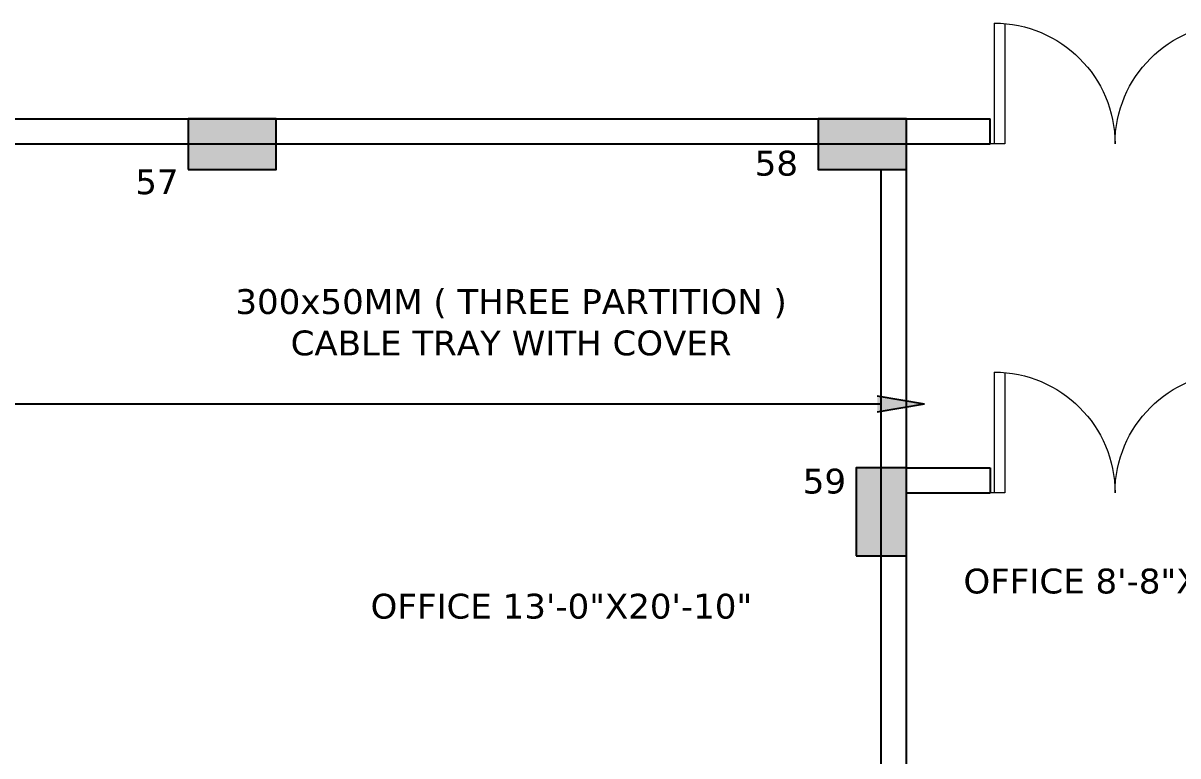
# Model space of a CAD drawing. Header units: millimetres. Extents: x -5691 to 68617, y -23008 to 84113.
# Drawn here: x 33522 to 40503, y 23454 to 27885 of the extents above; entities that cross this region are included whole.
import ezdxf

# ---------------------------------------------------------------- set-up
doc = ezdxf.new("R2010")
doc.units = ezdxf.units.MM
doc.header["$LTSCALE"] = 700
doc.header["$MEASUREMENT"] = 0
for name, color, linetype in [('architactur xref$0$COLUMN', 8, 'Continuous'), ('architactur xref$0$COLUMN HATCH', 8, 'Continuous'), ('architactur xref$0$TEXT', 8, 'Continuous'), ('architactur xref$0$WALL', 8, 'Continuous'), ('architactur xref$0$WINDOOW', 8, 'Continuous'), ('rcp$0$X-REF', 8, 'Continuous'), ('X-REF', 8, 'Continuous')]:
    doc.layers.add(name, color=color, linetype=linetype)
doc.styles.add('architactur xref$0$VERDANA', font='verdana.ttf')

# ---------------------------------------------------------------- blocks, each defined once
blk = doc.blocks.new('architactur xref$0$b d')
at = {"layer": 'architactur xref$0$WINDOOW', "color": 0, "lineweight": 0}
for p, q in [((67237.44, 17555.04), (67233.94, 17555.04)), ((67234.94, 17526.29), (67234.94, 17555.04)), ((67237.44, 17526.39), (67237.44, 17555.04)), ((67289.94, 17526.39), (67289.94, 17555.04)), ((67289.94, 17555.04), (67293.44, 17555.04)), ((67292.44, 17526.29), (67292.44, 17555.04))]:
    blk.add_line(p, q, dxfattribs=at)
for centre, start, end in [((67234.94, 17555.04), 270, 0), ((67292.44, 17555.04), 180, 270)]:
    blk.add_arc(centre, 28.75, start, end, dxfattribs=at)
blk = doc.blocks.new('architactur xref')
at = {"layer": 'architactur xref$0$COLUMN HATCH', "linetype": 'Continuous'}
for points in [[(1380, 1063), (1380, 1075), (1359, 1075), (1359, 1063)], [(1530, 1063), (1530, 1075), (1509, 1075), (1509, 1063)], [(1518, 971), (1530, 971), (1530, 992), (1518, 992)]]:
    blk.add_hatch(color=256, dxfattribs=at).paths.add_polyline_path(points)
at = {"layer": 'architactur xref$0$TEXT', "lineweight": 0}
for points in [[(1380, 1063), (1380, 1075), (1359, 1075), (1359, 1063)], [(1530, 1063), (1530, 1075), (1509, 1075), (1509, 1063)], [(1518, 971), (1530, 971), (1530, 992), (1518, 992)]]:
    blk.add_hatch(color=256, dxfattribs=at).paths.add_polyline_path(points)
at = {"layer": 'architactur xref$0$TEXT'}
blk.add_hatch(color=256, dxfattribs=at).paths.add_polyline_path([(1523.05, 1009.03), (1523.05, 1005.25), (1534.31, 1007.14)])
at = {"layer": 'architactur xref$0$COLUMN', "linetype": 'Continuous'}
for points in [[(1359, 1063), (1380, 1063), (1380, 1075), (1359, 1075)], [(1518, 971), (1530, 971), (1530, 992), (1518, 992)]]:
    blk.add_lwpolyline(points, close=True, dxfattribs=at)
for points in [[(1509, 1075), (1509, 1063), (1530, 1063), (1530, 1075)], [(1530, 1075), (1509, 1075)]]:
    blk.add_lwpolyline(points, dxfattribs=at)
at = {"layer": 'architactur xref$0$TEXT'}
for p, q in [((1534.27, 1007.15), (1523.05, 1009.03)), ((1524.07, 1007.14), (1254.51, 1007.14)), ((1534.27, 1007.13), (1523.05, 1005.25))]:
    blk.add_line(p, q, dxfattribs=at)
at = {"layer": 'architactur xref$0$TEXT', "lineweight": 0}
for points in [[(1359, 1063), (1380, 1063), (1380, 1075), (1359, 1075)], [(1509, 1063), (1530, 1063), (1530, 1075), (1509, 1075)], [(1518, 971), (1530, 971), (1530, 992), (1518, 992)]]:
    blk.add_lwpolyline(points, close=True, dxfattribs=at)
at = {"layer": 'architactur xref$0$WALL', "linetype": 'Continuous'}
for p, q in [((1195.95, 1075.07), (1549.88, 1075.07)), ((1549.88, 1069.07), (1549.88, 1075.07)), ((1195.95, 1069.07), (1549.88, 1069.07)), ((1524, 666), (1524, 1063)), ((1530, 835), (1530, 1063)), ((1530, 992), (1549.88, 992)), ((1549.88, 992), (1549.88, 986)), ((1530, 986), (1549.88, 986))]:
    blk.add_line(p, q, dxfattribs=at)
at = {"layer": 'architactur xref$0$WINDOOW', "lineweight": 0, "xscale": -1, "rotation": 180}
for p in [(-65684.06, 18624.11), (-65684.06, 18541.04)]:
    blk.add_blockref('architactur xref$0$b d', p, dxfattribs=at)
at = {"layer": 'architactur xref$0$TEXT', "lineweight": 0, "char_height": 5.906, "width": 5.1391, "attachment_point": 5, "style": 'architactur xref$0$VERDANA'}
for s, insert in [('58', (1499.02, 1064.42)), ('57', (1351.6, 1060)), ('59', (1510.47, 988.75))]:
    blk.add_mtext(s, dxfattribs=dict(at, insert=insert))
at = {"layer": 'architactur xref$0$TEXT', "insert": (1435.89, 1026.56), "char_height": 5.9055, "width": 220.5147, "attachment_point": 5, "style": 'architactur xref$0$VERDANA'}
blk.add_mtext('300x50MM ( THREE PARTITION ) \\PCABLE TRAY WITH COVER', dxfattribs=at)
at = {"layer": 'architactur xref$0$TEXT', "linetype": 'Continuous', "char_height": 5.9055, "attachment_point": 5, "style": 'architactur xref$0$VERDANA'}
for s, insert, width in [('OFFICE 8\'-8"X13\'-9"', (1583.8, 964.96), 88.3329), ('OFFICE 13\'-0"X20\'-10"', (1447.85, 958.98), 169.0121)]:
    blk.add_mtext(s, dxfattribs=dict(at, insert=insert, width=width))
blk = doc.blocks.new('rcp')
at = {"layer": 'rcp$0$X-REF', "xscale": 25.39999999999418, "yscale": 25.39999999999418, "zscale": 25.39999999999418}
blk.add_blockref('architactur xref', (0, 0), dxfattribs=at)

msp = doc.modelspace()

# ---------------------------------------------------------------- block references
at = {"layer": 'X-REF', "ltscale": 8}
msp.add_blockref('rcp', (0, 0), dxfattribs=at)

# ---------------------------------------------------------------- next in the draw order: block references
at = {"layer": 'X-REF', "xscale": 25.39999999999418, "yscale": 25.39999999999418, "zscale": 25.39999999999418}
msp.add_blockref('architactur xref', (0, 0), dxfattribs=at)

doc.saveas('drawing.dxf')
